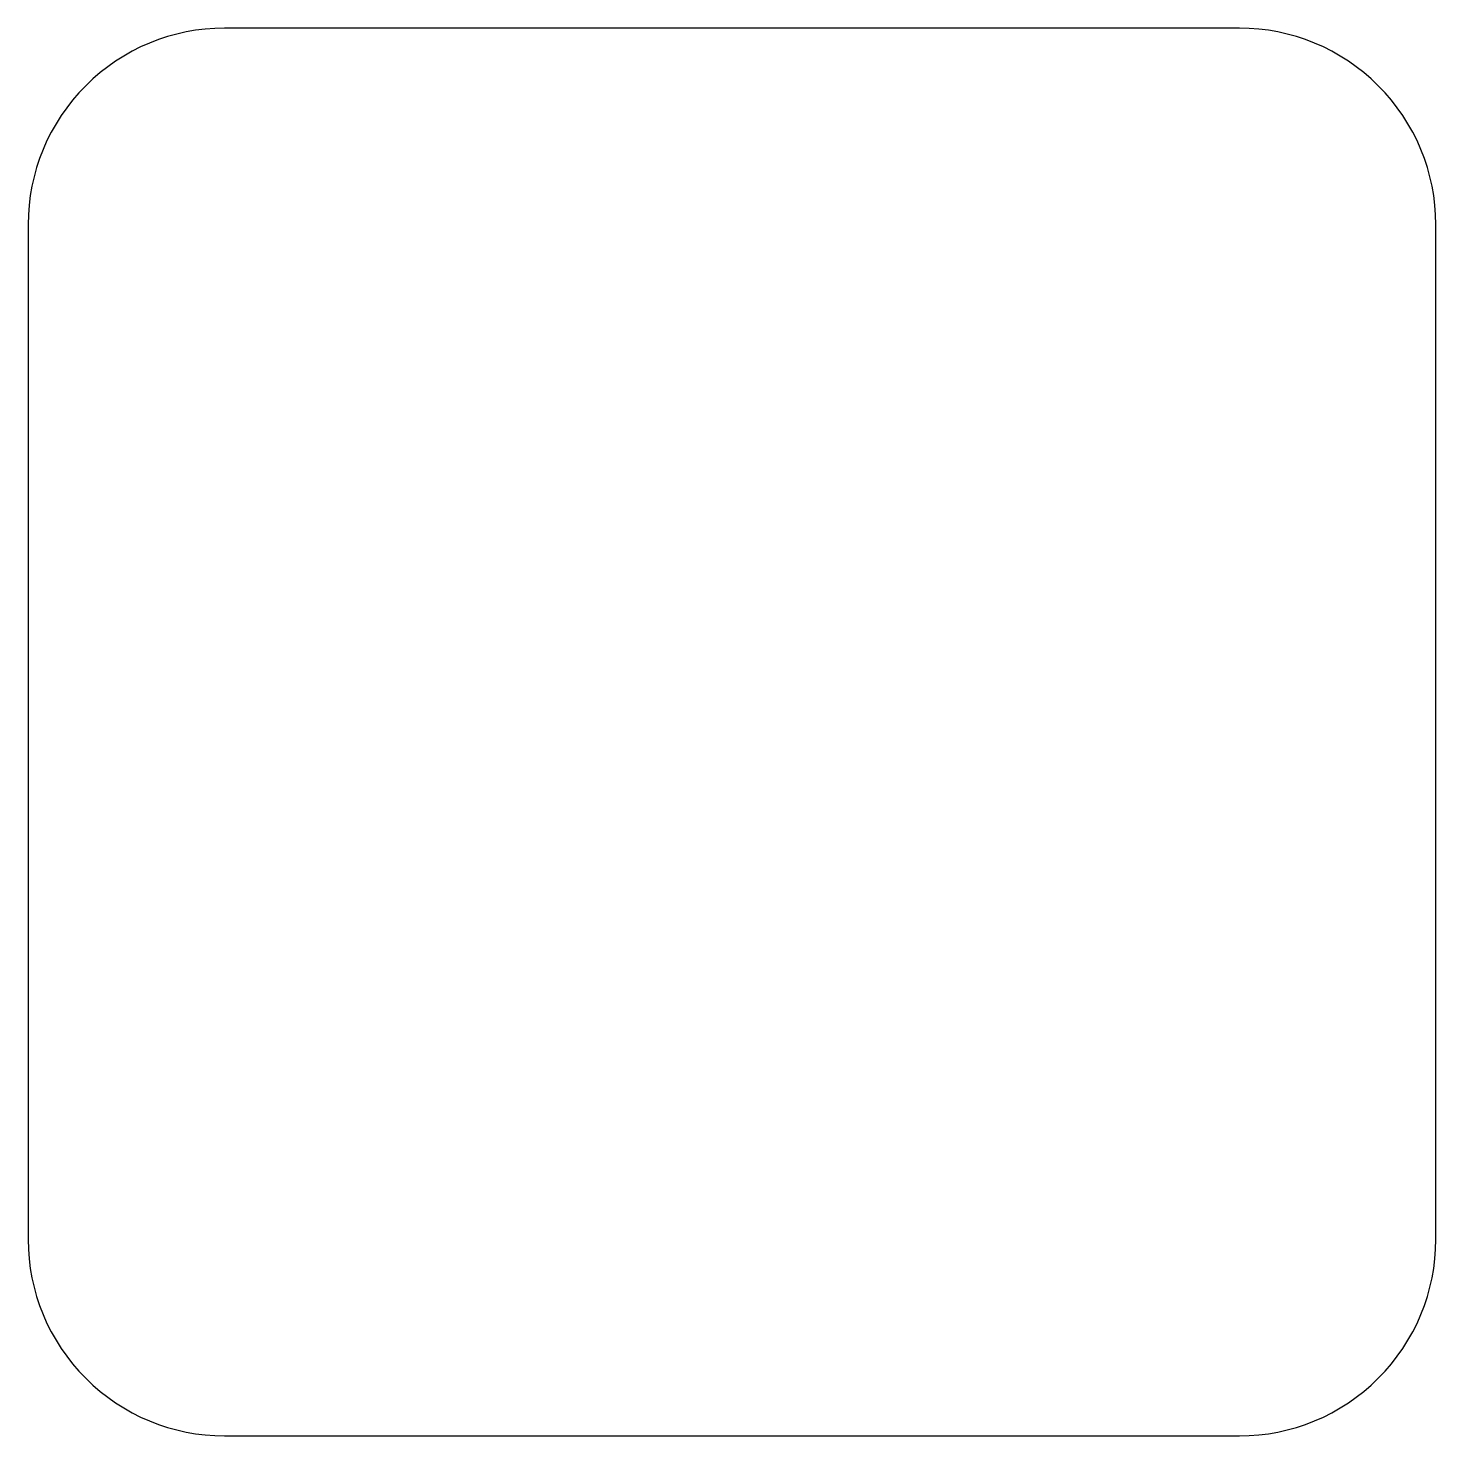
# Model space of a CAD drawing. Extents: x -10.8 to 10.8, y -10.8 to 10.8.
import ezdxf

# ---------------------------------------------------------------- set-up
doc = ezdxf.new("R2010")
doc.units = 0
doc.layers.add('LAYER_1', color=150, linetype='CONTINUOUS')

msp = doc.modelspace()

# ---------------------------------------------------------------- linework, layer by layer
at = {"layer": 'LAYER_1'}
msp.add_lwpolyline([(-10.75, 7.75), (-10.75, -7.75, 0.414214), (-7.75, -10.75), (7.75, -10.75, 0.414214), (10.75, -7.75), (10.75, 7.75, 0.414214), (7.75, 10.75), (-7.75, 10.75, 0.414214), (-10.75, 7.75)], format="xyb", close=True, dxfattribs=at)

doc.saveas('drawing.dxf')
